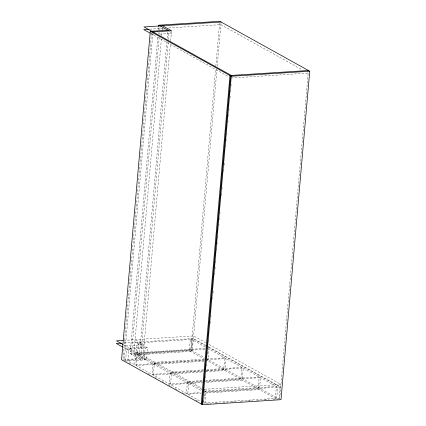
<?xml version="1.0" encoding="UTF-8"?>
<svg xmlns="http://www.w3.org/2000/svg" width="426" height="426" viewBox="0 0 426 426"><rect width="100%" height="100%" fill="white"/><g stroke="black" fill="none" stroke-linecap="round" stroke-linejoin="round"><path stroke-width="0.32" stroke-dasharray="2.13 1.6" d="M151.47 33.207L122.906 359.677L139.142 358.639L166.891 41.439M152.838 33.255L124.216 360.407L142.822 359.219L170.459 43.34M125.585 360.508L126.575 349.192L147.545 347.85L146.501 359.794L126.123 361.099M168.206 42.169L140.452 359.368L130.143 353.649L157.897 36.45M158.126 33.798L158.243 32.472M158.477 29.825L158.706 27.179M159.207 37.174L131.458 354.379L192.339 350.486L216.962 69.044M159.5 33.862L159.612 32.541M159.846 29.889L160.133 26.582M161.401 39.011L133.823 354.224L144.132 359.943L145.175 347.999L134.866 342.28M161.694 35.699L162.04 31.726M162.098 31.066L162.327 28.414M167.184 38.127L167.706 32.168M168.435 39.517L169.074 32.238M170.688 40.694L171.556 30.757M192.339 350.486L191.024 349.757L215.593 68.98M215.822 66.328L219.646 22.626M217.191 66.397L221.014 22.69M203.415 402.272L203.532 400.951M203.937 396.313L204.054 394.987M204.459 390.354L204.576 389.029M205.561 377.771L205.678 376.446M206.083 371.813L206.2 370.487M206.605 365.849L206.722 364.528M207.648 353.931L207.819 351.945M208.223 347.307L208.341 345.987M208.745 341.348L208.862 340.023M210.311 323.467L210.487 321.481M210.891 316.848L211.008 315.522M212.457 298.967L212.569 297.641M212.979 293.008L213.149 291.022M214.597 274.466L214.715 273.141M215.119 268.508L215.236 267.182M215.641 262.544L215.758 261.223M216.743 249.966L216.861 248.64M217.265 244.002L217.382 242.682M217.787 238.043L217.899 236.718M218.884 225.46L219.001 224.14M219.406 219.502L219.523 218.176M219.928 213.543L220.045 212.217M221.493 195.662L221.669 193.676M222.074 189.037L222.191 187.717M223.639 171.161L223.751 169.836M224.156 165.203L224.332 163.211M225.78 146.656L225.897 145.335M226.302 140.697L226.419 139.377M226.824 134.738L226.941 133.413M227.926 122.156L228.038 120.83M228.448 116.197L228.56 114.871M228.97 110.238L229.081 108.912M230.067 97.655L230.184 96.329M230.588 91.696L230.706 90.371M231.11 85.733L231.227 84.412M203.9 399.865L203.623 403.007L275.329 398.427L276.373 386.483L204.672 391.063L204.507 392.948M203.953 399.237L204.448 393.576M207.813 360.96L208.857 349.016M279.685 398.96L308.248 72.489M149.659 29.186L162.844 28.345M168.776 27.967L220.844 24.639L302.407 69.901M152.726 34.559L154.01 34.479M159.782 34.112L171.327 33.372L168.515 31.812M231.078 78.038L308.195 73.112L307.034 72.473M123.742 340.395L193.612 335.928L205.758 342.669M124.174 342.962L193.383 338.542L205.529 345.284M125.494 345.848L144.095 344.661L135.095 339.666M125.265 348.463L143.866 347.275M204.89 348.457L135.841 352.866L134.797 364.81L203.846 360.401M130.143 353.649L191.024 349.757M204.874 349.267L137.151 353.596L136.107 365.54L203.83 361.211M204.171 359.15L153.046 362.414L152.002 374.358L203.127 371.094M206.828 358.98L224.752 357.835L223.709 369.779L205.779 370.924M204.155 359.965L154.361 363.144L153.317 375.088L203.111 371.909M206.812 359.794L226.068 358.564L225.019 370.508L205.763 371.738M203.452 369.843L170.256 371.962L169.213 383.906L202.409 381.787M206.77 369.63L241.957 367.382L240.914 379.326L205.726 381.574M203.436 370.657L171.566 372.691L170.522 384.635L202.393 382.601M206.754 370.444L243.273 368.112L242.229 380.056L205.71 382.388M202.068 380.578L187.461 381.515L186.418 393.459L201.024 392.522M205.391 380.37L259.168 376.93L258.124 388.874L204.342 392.314M202.052 381.392L188.777 382.239L187.728 394.183L201.008 393.336M205.375 381.179L260.478 377.66L259.434 389.604L204.326 393.123M204.501 389.284L280.958 384.401L208.649 344.277M204.203 391.904L280.729 387.016L208.42 346.886M206.264 403.651L211.104 403.342M214.896 403.097L218.362 402.879M222.862 402.591L227.59 402.288M231.494 402.037L236.164 401.739M240.12 401.484L243.443 401.276M248.033 400.983L252.65 400.685M256.606 400.435L260.041 400.211M264.519 399.929L269.136 399.631M273.093 399.38L278.418 399.04M162.333 28.377L164.58 29.628M150.671 33.42L228.762 76.755M205.433 345.646L192.706 338.585L191.663 350.529L204.389 357.59M208.325 347.254L280.052 387.058L279.009 399.002L207.281 359.198M205.38 347.083L190.337 338.739L189.293 350.683L204.336 359.027M207.547 348.287L277.688 387.207L276.639 399.151L206.504 360.231M147.545 347.85L137.236 342.131L136.192 354.075L146.501 359.794M123.439 344.709L202.1 388.363M201.929 389.54L128.945 349.038L127.896 360.982L200.88 401.484M204.246 390.828L205.982 391.792L204.938 403.736L203.197 402.772M123.785 347.643L201.301 390.658M128.684 362.888L130.42 363.847M147.758 373.469L151.225 375.397M154.697 377.319L157.008 378.602M162.21 381.488L163.941 382.452M167.988 384.694L171.454 386.622M174.921 388.544L177.237 389.827M182.435 392.713L184.17 393.677M195.731 400.089L198.516 401.633M138.546 342.855L137.502 354.799L190.608 351.407L191.652 339.463L138.546 342.855"/><path stroke-width="0.64" d="M167.876 30.182L150.287 31.306L121.554 359.762L202.526 404.7L280.995 399.689L309.734 71.227L219.763 21.3L158.882 25.187L158.765 26.513M201.216 403.97L229.955 75.514L308.424 70.498M201.892 404.349L230.626 75.887L231.978 75.801L143.956 26.955L221.073 22.03M202.526 404.7L231.265 76.243L150.287 31.306M149.004 29.229L143.727 29.57L150.09 33.1M152.955 31.95L171.556 30.757L162.562 25.768M231.265 76.243L309.734 71.227M123.087 340.438L116.495 340.859L122.858 344.389M121.538 343.132L116.266 343.468L122.629 346.998M158.882 25.187L169.191 30.912"/></g></svg>
